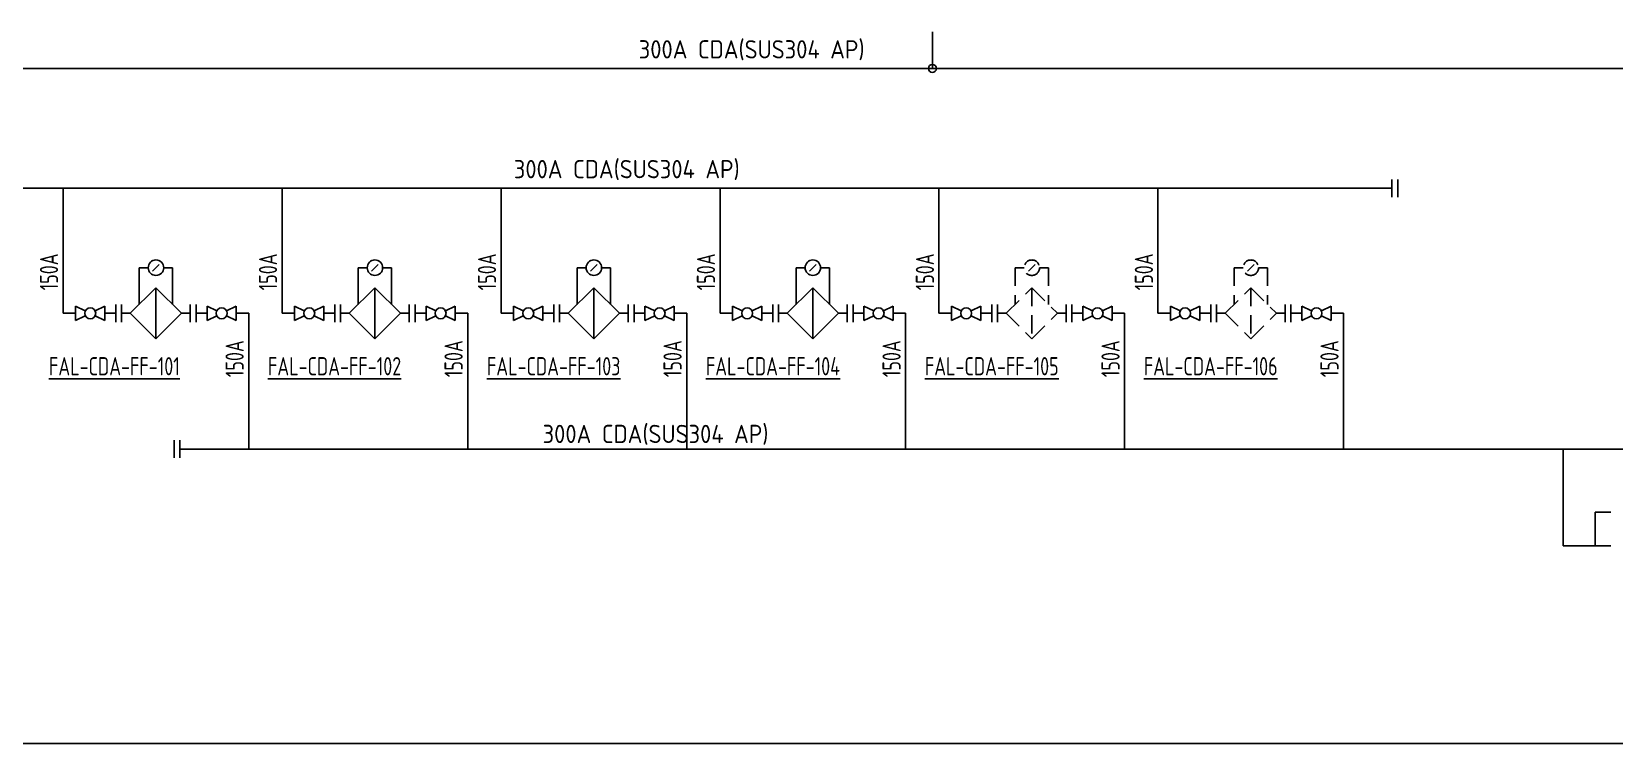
# Model space of a CAD drawing. Header units: millimetres. Extents: x -418 to 883, y -30 to 1351.
# Drawn here: x 84.6 to 301.4, y 732.1 to 829.7 of the extents above; entities that cross this region are included whole.
import ezdxf

# ---------------------------------------------------------------- set-up
doc = ezdxf.new("R2010")
doc.units = ezdxf.units.MM
doc.header["$LTSCALE"] = 10
doc.linetypes.add('HIDDEN', pattern=[0.375, 0.25, -0.125])
for name, color, linetype in [('m-eqpm-txt', 4, 'Continuous'), ('U-CDA-EQ', 22, 'Continuous'), ('U-CDA-EQ-P2', 9, 'Continuous'), ('U-CDA-PIPE', 203, 'Continuous'), ('U-CDA-TXT', 3, 'Continuous'), ('U-CDA-V', 2, 'Continuous'), ('U-CW-TXT', 3, 'Continuous')]:
    doc.layers.add(name, color=color, linetype=linetype)
doc.styles.add('AA-TXT', font='isocp.shx', dxfattribs={"bigfont": 'chineset.shx'})

msp = doc.modelspace()

# ---------------------------------------------------------------- linework, layer by layer
at = {"color": 252, "linetype": 'HIDDEN'}
for p, q in [((220.53, 797.33), (219.29, 797.33)), ((219.29, 797.33), (219.29, 792.29)), ((221.13, 796.87), (222.05, 797.79)), ((222.65, 797.33), (223.88, 797.33)), ((223.88, 797.33), (223.88, 792.29)), ((250.53, 797.33), (249.29, 797.33)), ((249.29, 797.33), (249.29, 792.29)), ((251.13, 796.87), (252.05, 797.79)), ((252.65, 797.33), (253.88, 797.33)), ((253.88, 797.33), (253.88, 792.29)), ((218.08, 791.08), (221.59, 794.58)), ((221.59, 794.58), (225.09, 791.08)), ((221.59, 794.58), (221.59, 787.58)), ((248.08, 791.08), (251.59, 794.58)), ((251.59, 794.58), (255.09, 791.08)), ((251.59, 794.58), (251.59, 787.58)), ((256.3, 792.3), (256.3, 789.86)), ((218.08, 791.08), (221.59, 787.58)), ((221.59, 787.58), (225.09, 791.08)), ((248.08, 791.08), (251.59, 787.58)), ((251.59, 787.58), (255.09, 791.08)), ((255.09, 791.08), (256.3, 791.08))]:
    msp.add_line(p, q, dxfattribs=at)
for centre in [(221.59, 797.33), (251.59, 797.33)]:
    msp.add_circle(centre, 1.06, dxfattribs=at)
at = {"layer": 'U-CDA-EQ'}
for p, q in [((100.53, 797.33), (99.29, 797.33)), ((99.29, 797.33), (99.29, 792.29)), ((101.13, 796.87), (102.05, 797.79)), ((102.65, 797.33), (103.88, 797.33)), ((103.88, 797.33), (103.88, 792.29)), ((130.53, 797.33), (129.29, 797.33)), ((129.29, 797.33), (129.29, 792.29)), ((131.13, 796.87), (132.05, 797.79)), ((132.65, 797.33), (133.88, 797.33)), ((133.88, 797.33), (133.88, 792.29)), ((160.53, 797.33), (159.29, 797.33)), ((159.29, 797.33), (159.29, 792.29)), ((161.13, 796.87), (162.05, 797.79)), ((162.65, 797.33), (163.88, 797.33)), ((163.88, 797.33), (163.88, 792.29)), ((190.53, 797.33), (189.29, 797.33)), ((189.29, 797.33), (189.29, 792.29)), ((191.13, 796.87), (192.05, 797.79)), ((192.65, 797.33), (193.88, 797.33)), ((193.88, 797.33), (193.88, 792.29)), ((98.08, 791.08), (101.59, 794.58)), ((101.59, 794.58), (105.09, 791.08)), ((101.59, 794.58), (101.59, 787.58)), ((128.08, 791.08), (131.59, 794.58)), ((131.59, 794.58), (135.09, 791.08)), ((131.59, 794.58), (131.59, 787.58)), ((158.08, 791.08), (161.59, 794.58)), ((161.59, 794.58), (165.09, 791.08)), ((161.59, 794.58), (161.59, 787.58)), ((188.08, 791.08), (191.59, 794.58)), ((191.59, 794.58), (195.09, 791.08)), ((191.59, 794.58), (191.59, 787.58)), ((98.08, 791.08), (101.59, 787.58)), ((101.59, 787.58), (105.09, 791.08)), ((128.08, 791.08), (131.59, 787.58)), ((131.59, 787.58), (135.09, 791.08)), ((158.08, 791.08), (161.59, 787.58)), ((161.59, 787.58), (165.09, 791.08)), ((188.08, 791.08), (191.59, 787.58)), ((191.59, 787.58), (195.09, 791.08))]:
    msp.add_line(p, q, dxfattribs=at)
for centre in [(101.59, 797.33), (131.59, 797.33), (161.59, 797.33), (191.59, 797.33)]:
    msp.add_circle(centre, 1.06, dxfattribs=at)
at = {"layer": 'U-CDA-EQ-P2', "color": 1}
msp.add_line((-49.94, 732.14), (626.25, 732.14), dxfattribs=at)
at = {"layer": 'U-CDA-PIPE'}
for p, q in [((207.97, 829.68), (207.97, 824.64)), ((2.84, 824.64), (452.36, 824.64)), ((270.92, 808.22), (22.18, 808.22)), ((88.87, 808.22), (88.87, 791.08)), ((118.87, 808.22), (118.87, 791.08)), ((148.87, 808.22), (148.87, 791.08)), ((178.87, 808.22), (178.87, 791.08)), ((208.87, 808.22), (208.87, 791.08)), ((238.87, 808.22), (238.87, 791.08)), ((90.56, 791.08), (88.87, 791.08)), ((96.09, 791.08), (94.59, 791.08)), ((98.08, 791.08), (96.88, 791.08)), ((105.09, 791.08), (106.3, 791.08)), ((107.09, 791.08), (108.59, 791.08)), ((112.62, 791.08), (114.3, 791.08)), ((114.3, 791.08), (114.3, 772.48)), ((120.56, 791.08), (118.87, 791.08)), ((126.09, 791.08), (124.59, 791.08)), ((128.08, 791.08), (126.88, 791.08)), ((135.09, 791.08), (136.3, 791.08)), ((137.09, 791.08), (138.59, 791.08)), ((142.62, 791.08), (144.3, 791.08)), ((144.3, 791.08), (144.3, 772.48)), ((150.56, 791.08), (148.87, 791.08)), ((156.09, 791.08), (154.59, 791.08)), ((158.08, 791.08), (156.88, 791.08)), ((165.09, 791.08), (166.3, 791.08)), ((167.09, 791.08), (168.59, 791.08)), ((172.62, 791.08), (174.3, 791.08)), ((174.3, 791.08), (174.3, 772.48)), ((180.56, 791.08), (178.87, 791.08)), ((186.09, 791.08), (184.59, 791.08)), ((188.08, 791.08), (186.88, 791.08)), ((195.09, 791.08), (196.3, 791.08)), ((197.09, 791.08), (198.59, 791.08)), ((202.62, 791.08), (204.3, 791.08)), ((204.3, 791.08), (204.3, 772.48)), ((210.56, 791.08), (208.87, 791.08)), ((216.09, 791.08), (214.59, 791.08)), ((218.08, 791.08), (216.88, 791.08)), ((225.09, 791.08), (226.3, 791.08)), ((227.09, 791.08), (228.59, 791.08)), ((232.62, 791.08), (234.3, 791.08)), ((234.3, 791.08), (234.3, 772.48)), ((240.56, 791.08), (238.87, 791.08)), ((246.09, 791.08), (244.59, 791.08)), ((248.08, 791.08), (246.88, 791.08)), ((257.09, 791.08), (258.59, 791.08)), ((262.62, 791.08), (264.3, 791.08)), ((264.3, 791.08), (264.3, 772.48)), ((352.61, 772.48), (104.88, 772.48)), ((294.4, 759.21), (294.4, 772.48)), ((298.75, 759.21), (298.75, 763.85)), ((298.75, 763.85), (300.91, 763.85)), ((298.75, 759.21), (294.4, 759.21)), ((298.75, 759.21), (300.91, 759.21))]:
    msp.add_line(p, q, dxfattribs=at)
msp.add_circle((207.97, 824.64), 0.548, dxfattribs=at)
at = {"layer": 'U-CDA-V'}
for p, q in [((270.92, 809.44), (270.92, 807)), ((271.71, 809.44), (271.71, 807)), ((90.59, 792.08), (90.59, 790.08)), ((90.59, 792.08), (91.91, 791.42)), ((93.26, 791.42), (94.59, 792.08)), ((94.59, 790.08), (94.59, 792.08)), ((96.09, 792.3), (96.09, 789.86)), ((96.88, 792.3), (96.88, 789.86)), ((106.3, 792.3), (106.3, 789.86)), ((107.09, 792.3), (107.09, 789.86)), ((109.92, 791.42), (108.59, 792.08)), ((108.59, 790.08), (108.59, 792.08)), ((112.59, 792.08), (111.26, 791.42)), ((112.59, 792.08), (112.59, 790.08)), ((120.59, 792.08), (120.59, 790.08)), ((120.59, 792.08), (121.91, 791.42)), ((123.26, 791.42), (124.59, 792.08)), ((124.59, 790.08), (124.59, 792.08)), ((126.09, 792.3), (126.09, 789.86)), ((126.88, 792.3), (126.88, 789.86)), ((136.3, 792.3), (136.3, 789.86)), ((137.09, 792.3), (137.09, 789.86)), ((139.92, 791.42), (138.59, 792.08)), ((138.59, 790.08), (138.59, 792.08)), ((142.59, 792.08), (141.26, 791.42)), ((142.59, 792.08), (142.59, 790.08)), ((150.59, 792.08), (150.59, 790.08)), ((150.59, 792.08), (151.91, 791.42)), ((153.26, 791.42), (154.59, 792.08)), ((154.59, 790.08), (154.59, 792.08)), ((156.09, 792.3), (156.09, 789.86)), ((156.88, 792.3), (156.88, 789.86)), ((166.3, 792.3), (166.3, 789.86)), ((167.09, 792.3), (167.09, 789.86)), ((169.92, 791.42), (168.59, 792.08)), ((168.59, 790.08), (168.59, 792.08)), ((172.59, 792.08), (171.26, 791.42)), ((172.59, 792.08), (172.59, 790.08)), ((180.59, 792.08), (180.59, 790.08)), ((180.59, 792.08), (181.91, 791.42)), ((183.26, 791.42), (184.59, 792.08)), ((184.59, 790.08), (184.59, 792.08)), ((186.09, 792.3), (186.09, 789.86)), ((186.88, 792.3), (186.88, 789.86)), ((196.3, 792.3), (196.3, 789.86)), ((197.09, 792.3), (197.09, 789.86)), ((199.92, 791.42), (198.59, 792.08)), ((198.59, 790.08), (198.59, 792.08)), ((202.59, 792.08), (201.26, 791.42)), ((202.59, 792.08), (202.59, 790.08)), ((210.59, 792.08), (210.59, 790.08)), ((210.59, 792.08), (211.91, 791.42)), ((213.26, 791.42), (214.59, 792.08)), ((214.59, 790.08), (214.59, 792.08)), ((216.09, 792.3), (216.09, 789.86)), ((216.88, 792.3), (216.88, 789.86)), ((226.3, 792.3), (226.3, 789.86)), ((227.09, 792.3), (227.09, 789.86)), ((229.92, 791.42), (228.59, 792.08)), ((228.59, 790.08), (228.59, 792.08)), ((232.59, 792.08), (231.26, 791.42)), ((232.59, 792.08), (232.59, 790.08)), ((240.59, 792.08), (240.59, 790.08)), ((240.59, 792.08), (241.91, 791.42)), ((243.26, 791.42), (244.59, 792.08)), ((244.59, 790.08), (244.59, 792.08)), ((246.09, 792.3), (246.09, 789.86)), ((246.88, 792.3), (246.88, 789.86)), ((257.09, 792.3), (257.09, 789.86)), ((259.92, 791.42), (258.59, 792.08)), ((258.59, 790.08), (258.59, 792.08)), ((262.59, 792.08), (261.26, 791.42)), ((262.59, 792.08), (262.59, 790.08)), ((90.59, 790.08), (91.91, 790.75)), ((93.26, 790.75), (94.59, 790.08)), ((109.92, 790.75), (108.59, 790.08)), ((112.59, 790.08), (111.26, 790.75)), ((120.59, 790.08), (121.91, 790.75)), ((123.26, 790.75), (124.59, 790.08)), ((139.92, 790.75), (138.59, 790.08)), ((142.59, 790.08), (141.26, 790.75)), ((150.59, 790.08), (151.91, 790.75)), ((153.26, 790.75), (154.59, 790.08)), ((169.92, 790.75), (168.59, 790.08)), ((172.59, 790.08), (171.26, 790.75)), ((180.59, 790.08), (181.91, 790.75)), ((183.26, 790.75), (184.59, 790.08)), ((199.92, 790.75), (198.59, 790.08)), ((202.59, 790.08), (201.26, 790.75)), ((210.59, 790.08), (211.91, 790.75)), ((213.26, 790.75), (214.59, 790.08)), ((229.92, 790.75), (228.59, 790.08)), ((232.59, 790.08), (231.26, 790.75)), ((240.59, 790.08), (241.91, 790.75)), ((243.26, 790.75), (244.59, 790.08)), ((259.92, 790.75), (258.59, 790.08)), ((262.59, 790.08), (261.26, 790.75)), ((104.09, 773.7), (104.09, 771.27)), ((104.88, 773.7), (104.88, 771.27))]:
    msp.add_line(p, q, dxfattribs=at)
for centre in [(92.59, 791.08), (110.59, 791.08), (122.59, 791.08), (140.59, 791.08), (152.59, 791.08), (170.59, 791.08), (182.59, 791.08), (200.59, 791.08), (212.59, 791.08), (230.59, 791.08), (242.59, 791.08), (260.59, 791.08)]:
    msp.add_circle(centre, 0.75, dxfattribs=at)

# ---------------------------------------------------------------- texts
at = {"layer": 'm-eqpm-txt', "style": 'AA-TXT', "width": 0.8}
for s, p in [('%%UFAL-CDA-FF-101', (86.93, 782.58)), ('%%UFAL-CDA-FF-102', (116.93, 782.58)), ('%%UFAL-CDA-FF-103', (146.93, 782.58)), ('%%UFAL-CDA-FF-104', (176.93, 782.58)), ('%%UFAL-CDA-FF-105', (206.93, 782.58)), ('%%UFAL-CDA-FF-106', (236.93, 782.58))]:
    msp.add_text(s, height=2.5, dxfattribs=at).set_placement(p)
at = {"layer": 'U-CDA-TXT', "style": 'AA-TXT'}
for p in [(167.73, 826.01), (150.62, 809.59), (154.56, 773.3)]:
    msp.add_text('300A CDA(SUS304 AP)', height=2.5, dxfattribs=at).set_placement(p)
at = {"layer": 'U-CW-TXT', "style": 'AA-TXT', "width": 0.8}
for p in [(88.19, 794.23), (118.19, 794.23), (148.19, 794.23), (178.19, 794.23), (208.19, 794.23), (238.19, 794.23), (113.62, 782.33), (143.62, 782.33), (173.62, 782.33), (203.62, 782.33), (233.62, 782.33), (263.62, 782.33)]:
    msp.add_text('150A ', height=2.5, rotation=90, dxfattribs=at).set_placement(p)

doc.saveas('drawing.dxf')
